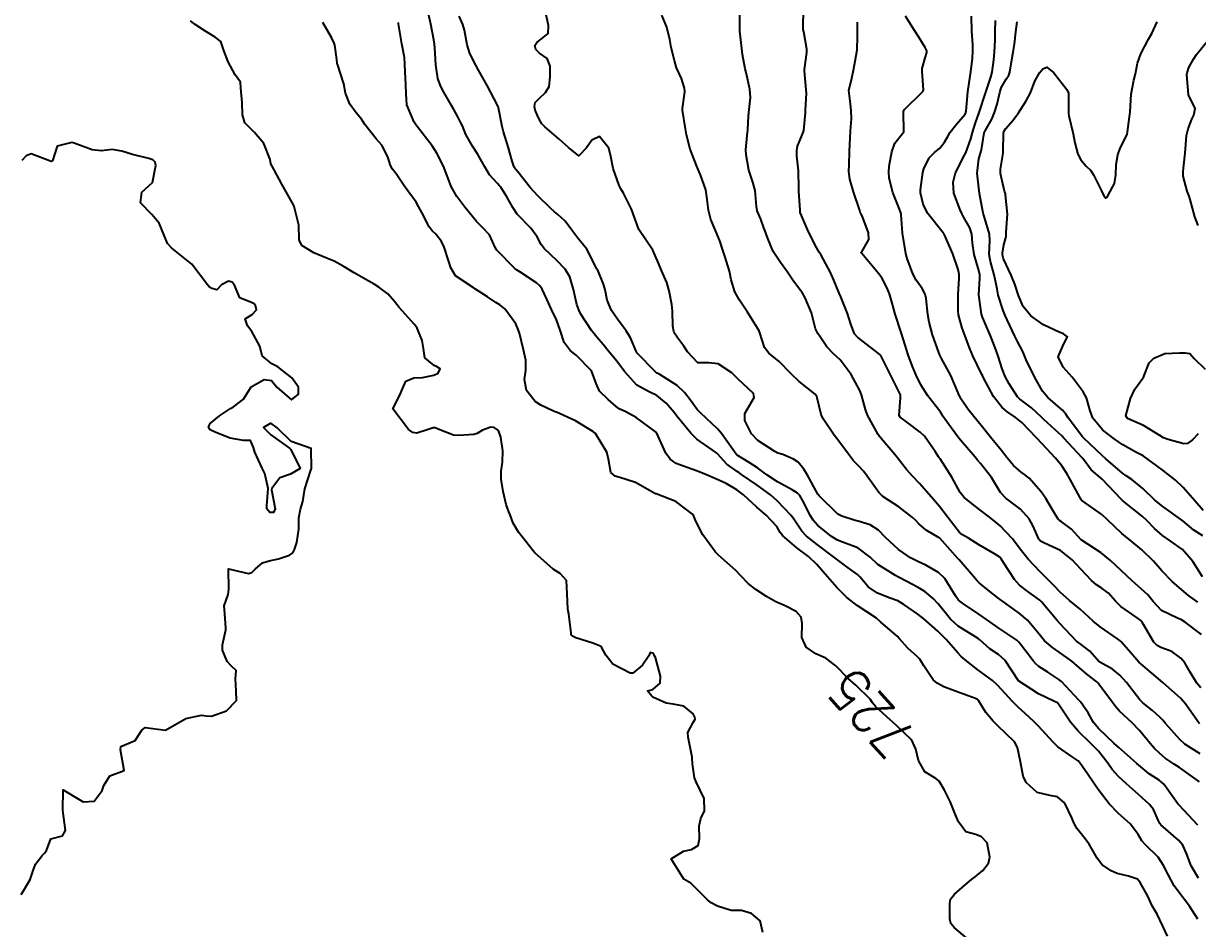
# Model space of a CAD drawing. Header units: metres. Extents: x 318500 to 325275, y 7408834 to 7428799.
# Drawn here: x 322286.1 to 322401.9, y 7417680.1 to 7417769.3 of the extents above; entities that cross this region are included whole.
import ezdxf
from ezdxf.enums import TextEntityAlignment as Align

# ---------------------------------------------------------------- set-up
doc = ezdxf.new("R2010")
doc.units = ezdxf.units.M
doc.header["$MEASUREMENT"] = 0
for name, color, linetype in [('Cotas', 45, 'Continuous'), ('Curvas de Nivel 1m', 11, 'Continuous'), ('Curvas de Nivel 5m', 15, 'Continuous'), ('Vias Primárias', 230, 'Continuous')]:
    doc.layers.add(name, color=color, linetype=linetype)
doc.styles.add('Style-STANDARD', font='STANDARD.shx')

msp = doc.modelspace()

# ---------------------------------------------------------------- linework, layer by layer
at = {"layer": 'Curvas de Nivel 1m', "flags": 128}
for points, elevation in [([(322401.92, 7417690.25), (322400.06, 7417692.23), (322400.04, 7417692.25), (322400.03, 7417692.27), (322399.96, 7417692.37), (322398.58, 7417694.29), (322398.1, 7417694.69), (322397.12, 7417695.33), (322396.11, 7417696.16), (322395.91, 7417696.33), (322394.13, 7417697.9), (322393.65, 7417698.36), (322392.16, 7417699.76), (322391.64, 7417700.39), (322391.11, 7417701.33), (322390.35, 7417702.41), (322390.28, 7417702.5), (322390.19, 7417702.6), (322388.46, 7417704.43), (322388.22, 7417704.63), (322387.13, 7417705.34), (322386.24, 7417705.91), (322385.94, 7417706.16), (322385.68, 7417706.47), (322385.05, 7417707.27), (322384.27, 7417708.3), (322384.07, 7417708.49), (322382.29, 7417709.67), (322381.07, 7417710.53), (322380.31, 7417711.07), (322378.73, 7417712.15), (322378.33, 7417712.45), (322378.22, 7417712.57), (322378.04, 7417712.86), (322376.98, 7417714.58), (322376.36, 7417715.18), (322375.09, 7417715.89), (322374.37, 7417716.23), (322373.59, 7417716.63), (322372.39, 7417717.45), (322371.1, 7417718.66), (322370.42, 7417719.35), (322369.61, 7417719.87), (322368.43, 7417720.23), (322368.05, 7417720.33), (322366.83, 7417720.72), (322366.43, 7417720.94), (322364.58, 7417722.75), (322364.46, 7417722.89), (322363.42, 7417724.77), (322363.09, 7417725.37), (322362.5, 7417726.05), (322362.07, 7417726.35), (322360.99, 7417726.8), (322360.51, 7417726.96), (322360.22, 7417727.11), (322358.53, 7417728.18), (322357.9, 7417728.84), (322357.25, 7417730.16), (322357.25, 7417730.85), (322358.19, 7417732.44), (322358.1, 7417732.84), (322356.61, 7417734.24), (322355.96, 7417734.87), (322354.63, 7417735.76), (322353.7, 7417735.84), (322352.63, 7417735.85), (322351.59, 7417736.93), (322351.24, 7417737.51), (322350.66, 7417738.3), (322350.4, 7417738.67), (322350.27, 7417738.95), (322350.16, 7417739.46), (322350.13, 7417740.95), (322350.05, 7417741.61), (322349.81, 7417742.95), (322349.57, 7417743.79), (322349.05, 7417744.97), (322348.76, 7417745.67), (322348.19, 7417746.98), (322346.81, 7417749), (322346.1, 7417751.01), (322345.28, 7417752.59), (322345.03, 7417753.02), (322344.86, 7417753.34), (322344.27, 7417755.03), (322344.06, 7417756.19), (322343.85, 7417757.04), (322342.93, 7417758.17), (322342.16, 7417757.83), (322341.64, 7417757.07), (322340.9, 7417756.28), (322339.87, 7417757.09), (322338.92, 7417757.94), (322337.54, 7417759.12), (322337.25, 7417759.43), (322336.95, 7417759.94), (322336.6, 7417760.78), (322336.51, 7417761.14), (322336.58, 7417761.52), (322336.97, 7417761.93), (322337.6, 7417762.51), (322337.97, 7417763.12), (322338.06, 7417764.06), (322338.05, 7417765.11), (322337.78, 7417765.87), (322337.03, 7417766.39), (322336.65, 7417766.75), (322336.57, 7417767.14), (322336.74, 7417767.44), (322337.05, 7417767.67), (322337.86, 7417768.32), (322337.89, 7417769.12), (322337.57, 7417770.65)], 729), ([(322402.08, 7417700.25), (322401.86, 7417700.57), (322400.67, 7417702.27), (322400.2, 7417702.77), (322398.5, 7417704.3), (322398.22, 7417704.54), (322396.94, 7417705.61), (322396.25, 7417706.2), (322396.11, 7417706.33), (322395.08, 7417707.52), (322394.36, 7417708.35), (322394.27, 7417708.43), (322394, 7417708.63), (322392.29, 7417709.81), (322391.61, 7417710.39), (322390.32, 7417711.56), (322389.25, 7417712.42), (322388.34, 7417713.22), (322387.75, 7417713.85), (322387.17, 7417714.45), (322386.36, 7417715.23), (322385.18, 7417716.48), (322384.39, 7417717.47), (322383.64, 7417718.5), (322382.42, 7417719.78), (322382.02, 7417720.11), (322381.5, 7417720.52), (322380.44, 7417721.35), (322378.88, 7417722.56), (322378.47, 7417723.06), (322377.65, 7417724.58), (322376.51, 7417726.38), (322376.42, 7417726.5), (322376.35, 7417726.59), (322376.01, 7417727.1), (322374.98, 7417728.62), (322374.55, 7417729.03), (322373.18, 7417730.03), (322372.57, 7417730.48), (322372.47, 7417730.65), (322372.59, 7417732.39), (322372.6, 7417732.65), (322372.59, 7417732.69), (322371.63, 7417734.66), (322370.65, 7417736.57), (322370.56, 7417736.68), (322368.66, 7417738.16), (322368.35, 7417738.39), (322368.08, 7417738.71), (322367.72, 7417739.68), (322367.37, 7417740.72), (322366.72, 7417742.37), (322366.57, 7417742.73), (322366.02, 7417744.02), (322365.69, 7417744.75), (322364.78, 7417746.47), (322364.6, 7417746.76), (322364.31, 7417747.24), (322363.54, 7417748.77), (322362.83, 7417750.37), (322362.72, 7417750.68), (322362.71, 7417750.78), (322362.71, 7417750.91), (322362.59, 7417752.78), (322362.58, 7417753.07), (322362.54, 7417754.79), (322362.39, 7417756.27), (322362.37, 7417756.79), (322362.46, 7417757.24), (322362.93, 7417758.42), (322363.04, 7417758.68), (322363.06, 7417758.78), (322363.23, 7417760.52), (322363.25, 7417760.78), (322363.33, 7417762.44), (322363.31, 7417762.78), (322363.13, 7417764.66), (322363.14, 7417764.78), (322363.36, 7417766.46), (322363.36, 7417766.78), (322363.07, 7417768.49), (322363.02, 7417768.73), (322363.01, 7417768.78), (322363.01, 7417768.84), (322363.04, 7417770.78)], 732), ([(322359.02, 7417679.68), (322358.77, 7417680.82), (322357.91, 7417681.55), (322356.93, 7417681.83), (322355.91, 7417681.85), (322354.55, 7417682.26), (322353.93, 7417682.59), (322353.57, 7417682.89), (322351.95, 7417684.53), (322351.71, 7417684.68), (322351.25, 7417684.92), (322349.98, 7417686.94), (322351.22, 7417687.69), (322351.99, 7417687.87), (322352.65, 7417688.26), (322352.79, 7417688.9), (322352.75, 7417690.18), (322352.93, 7417690.9), (322353.28, 7417691.66), (322353.26, 7417692.9), (322352.47, 7417694.52), (322352.29, 7417694.91), (322352.1, 7417696.3), (322352.06, 7417696.86), (322352.06, 7417696.91), (322352.05, 7417696.97), (322351.67, 7417698.92), (322351.65, 7417699.41), (322352.16, 7417700.39), (322352.36, 7417700.72), (322352.34, 7417700.91), (322352.17, 7417701.23), (322351.24, 7417701.99), (322350.18, 7417702.2), (322349.51, 7417702.28), (322348.19, 7417702.88), (322348.09, 7417702.97), (322347.66, 7417703.51), (322348.2, 7417703.64), (322348.9, 7417704.27), (322348.94, 7417704.96), (322348.44, 7417706.78), (322348.36, 7417706.97), (322348.33, 7417707.05), (322348.25, 7417707.19), (322347.93, 7417707.29), (322347.79, 7417706.97), (322347.17, 7417706.04), (322346.22, 7417705.26), (322345.96, 7417705.26), (322344.24, 7417706.15), (322343.54, 7417707.03), (322343.09, 7417707.87), (322342.26, 7417708.22), (322340.6, 7417708.74), (322340.27, 7417708.91), (322340.18, 7417708.98), (322340.15, 7417709.07), (322340.13, 7417709.22), (322339.89, 7417711.08), (322339.82, 7417711.57), (322339.75, 7417713.08), (322339.66, 7417714.4), (322339.04, 7417715.09), (322338.36, 7417715.5), (322336.55, 7417717.13), (322336.38, 7417717.31), (322334.95, 7417719.14), (322334.42, 7417720.05), (322334.12, 7417720.85), (322334, 7417721.16), (322333.73, 7417721.87), (322333.44, 7417723.17), (322333.25, 7417724.39), (322333.25, 7417725.17), (322333.38, 7417726.05), (322333.4, 7417727.17), (322333.19, 7417728.51), (322332.96, 7417729.17), (322332.54, 7417729.48), (322332.21, 7417729.52), (322331.4, 7417729.2), (322330.87, 7417728.87), (322330.53, 7417728.8), (322329.07, 7417728.68), (322328.53, 7417728.72), (322327.2, 7417729.25), (322326.72, 7417729.44), (322326.54, 7417729.45), (322326.04, 7417729.27), (322324.91, 7417728.91), (322324.54, 7417729), (322324.09, 7417729.29), (322322.56, 7417731.31), (322323.23, 7417732.65), (322323.52, 7417733.3), (322323.84, 7417734.05), (322324.61, 7417734.39), (322325.48, 7417734.4), (322326.61, 7417734.64), (322327.01, 7417734.85), (322327.22, 7417735.25), (322326.85, 7417735.48), (322326.62, 7417735.59), (322325.72, 7417736.36), (322325.57, 7417737.28), (322325.45, 7417738.07), (322324.95, 7417739.29), (322324.68, 7417739.64), (322323.17, 7417741.31), (322322.71, 7417741.91), (322322.05, 7417742.66), (322321.16, 7417743.33), (322320.72, 7417743.6), (322320.13, 7417743.95), (322318.74, 7417744.74), (322317.65, 7417745.38), (322316.76, 7417745.88), (322315.95, 7417746.21), (322314.77, 7417746.7), (322313.57, 7417747.44), (322313.33, 7417747.99), (322313.3, 7417749.44), (322312.83, 7417751.28), (322312.75, 7417751.45), (322312.62, 7417751.66), (322311.61, 7417753.46), (322310.87, 7417754.9), (322310.65, 7417755.25), (322310.53, 7417755.48), (322310.47, 7417755.9), (322309.83, 7417757.49), (322308.93, 7417758.56), (322307.97, 7417759.51), (322307.74, 7417760.31), (322307.71, 7417761.52), (322307.57, 7417762.93), (322307.53, 7417763.52), (322307, 7417764.25), (322306.32, 7417765.54), (322305.9, 7417766.67), (322305.6, 7417767.54), (322305.05, 7417767.98), (322304.01, 7417768.61), (322303.06, 7417769.22), (322302.6, 7417769.59)], 724), ([(322398.91, 7417679.3), (322398.48, 7417680.29), (322397.92, 7417681.47), (322397.43, 7417682.31), (322396.95, 7417683.31), (322396.4, 7417684.32), (322396.24, 7417684.6), (322395.97, 7417684.93), (322395.09, 7417685.22), (322393.97, 7417685.48), (322393.36, 7417685.75), (322392.45, 7417686.37), (322391.99, 7417686.99), (322391.21, 7417688.39), (322390.67, 7417689.06), (322390.02, 7417689.88), (322389.71, 7417690.41), (322389.48, 7417690.97), (322388.8, 7417692.42), (322388.07, 7417693.04), (322387.32, 7417693.19), (322386.08, 7417693.48), (322384.99, 7417694.48), (322384.71, 7417695.09), (322384.42, 7417696.49), (322384.13, 7417697.91), (322383.83, 7417698.49), (322382.16, 7417700.09), (322381.73, 7417700.52), (322381.02, 7417701.37), (322380.3, 7417702.54), (322380.19, 7417702.65), (322380, 7417702.74), (322378.2, 7417703.4), (322376.89, 7417703.91), (322376.21, 7417704.25), (322375.82, 7417704.6), (322374.89, 7417705.96), (322374.5, 7417706.62), (322374.39, 7417706.76), (322374.25, 7417706.88), (322373.33, 7417707.7), (322372.52, 7417708.65), (322372.27, 7417708.91), (322370.64, 7417710.32), (322370.3, 7417710.62), (322370.23, 7417710.67), (322368.32, 7417711.93), (322367.31, 7417712.72), (322366.81, 7417713.19), (322366.34, 7417713.7), (322365.41, 7417714.74), (322364.37, 7417715.97), (322363.53, 7417716.76), (322362.39, 7417717.62), (322360.99, 7417718.8), (322360.74, 7417719.13), (322360.42, 7417719.71), (322359.37, 7417720.82), (322358.44, 7417721.63), (322357.11, 7417722.85), (322356.47, 7417723.32), (322355.42, 7417723.94), (322354.48, 7417724.38), (322353.26, 7417724.9), (322352.49, 7417725.2), (322351.22, 7417725.65), (322350.5, 7417725.94), (322349.9, 7417726.34), (322349.46, 7417726.96), (322348.54, 7417728.97), (322346.56, 7417730.46), (322345.54, 7417731.01), (322344.88, 7417731.32), (322344.58, 7417731.54), (322343.8, 7417732.25), (322342.92, 7417733.05), (322342.6, 7417733.81), (322342.13, 7417735.05), (322340.64, 7417736.62), (322340.04, 7417737.08), (322339.43, 7417737.86), (322339.05, 7417739.09), (322338.68, 7417740.08), (322338.2, 7417741.11), (322337.75, 7417742.15), (322337.29, 7417743.12), (322337.05, 7417743.45), (322336.73, 7417743.74), (322335.07, 7417744.82), (322334.75, 7417745.03), (322334.59, 7417745.15), (322332.78, 7417746.99), (322332.67, 7417747.18), (322332.07, 7417748.47), (322331.41, 7417749.2), (322330.81, 7417749.78), (322329.65, 7417751.22), (322328.85, 7417752.27), (322328.31, 7417753.24), (322327.92, 7417754.29), (322327.56, 7417755.25), (322326.9, 7417756.54), (322326.43, 7417757.27), (322324.94, 7417759.18), (322324.85, 7417759.29), (322324.65, 7417759.59), (322323.93, 7417761.3), (322323.88, 7417762.4), (322323.85, 7417763.3), (322323.76, 7417764.55), (322323.75, 7417765.31), (322323.69, 7417765.97), (322323.44, 7417767.31), (322323.11, 7417769.28), (322323.1, 7417769.32), (322323.07, 7417769.42)], 726), ([(322401.91, 7417680.97), (322401.08, 7417682.26), (322399.95, 7417683.77), (322399.59, 7417684.28), (322399.02, 7417685.33), (322398.53, 7417686.29), (322397.99, 7417687.11), (322396.77, 7417688.32), (322396.41, 7417688.72), (322396.02, 7417689.35), (322395.28, 7417690.34), (322394.05, 7417691.45), (322393.16, 7417692.36), (322392.08, 7417693.76), (322391.65, 7417694.39), (322391.03, 7417695.33), (322390.29, 7417696.41), (322390.11, 7417696.59), (322389.53, 7417697.01), (322388.13, 7417697.97), (322387.65, 7417698.44), (322386.16, 7417700.06), (322385.76, 7417700.47), (322384.94, 7417701.24), (322384.18, 7417701.92), (322383.62, 7417702.5), (322382.21, 7417704.03), (322381.67, 7417704.52), (322380.24, 7417705.59), (322378.98, 7417706.56), (322378.59, 7417706.9), (322378.26, 7417707.24), (322377.1, 7417708.58), (322376.28, 7417709.39), (322374.89, 7417710.61), (322374.31, 7417711.08), (322372.94, 7417712.03), (322372.33, 7417712.37), (322371.59, 7417712.66), (322370.33, 7417713.14), (322369.43, 7417713.77), (322368.62, 7417714.7), (322368.35, 7417714.98), (322367.43, 7417715.65), (322366.38, 7417716.44), (322366.01, 7417716.73), (322364.4, 7417717.95), (322363.35, 7417718.77), (322362.89, 7417719.25), (322362.42, 7417719.94), (322362.09, 7417720.45), (322361.84, 7417720.79), (322360.45, 7417722.24), (322359.79, 7417722.82), (322358.47, 7417723.79), (322356.93, 7417724.85), (322356.66, 7417725.03), (322356.49, 7417725.14), (322355.48, 7417725.86), (322354.55, 7417726.89), (322354.51, 7417726.93), (322354.37, 7417727.04), (322352.53, 7417728.32), (322351.93, 7417728.92), (322350.56, 7417730.6), (322350.29, 7417730.94), (322349.49, 7417731.87), (322348.59, 7417732.62), (322347.82, 7417732.98), (322346.6, 7417733.66), (322345.4, 7417735.01), (322344.63, 7417736.02), (322343.8, 7417737.03), (322343.28, 7417737.66), (322342.66, 7417738.4), (322342.15, 7417739.06), (322341.1, 7417740.66), (322340.88, 7417741.07), (322340.71, 7417741.61), (322340.38, 7417743.08), (322340, 7417744.34), (322339.55, 7417745.09), (322338.76, 7417745.91), (322337.47, 7417747.12), (322337.18, 7417747.52), (322336.79, 7417748.29), (322336.15, 7417749.14), (322334.82, 7417750.53), (322334.4, 7417751.16), (322333.79, 7417752.22), (322333.19, 7417753.18), (322333.04, 7417753.36), (322332.86, 7417753.54), (322332.08, 7417754.4), (322331.64, 7417755.2), (322330.9, 7417756.47), (322330.4, 7417757.22), (322329.76, 7417758.39), (322329.41, 7417759.23), (322329.25, 7417759.54), (322328.95, 7417760.11), (322328.56, 7417760.85), (322328.34, 7417761.25), (322327.45, 7417762.78), (322327.21, 7417763.26), (322327, 7417763.91), (322326.78, 7417765.26), (322326.69, 7417766.92), (322326.66, 7417767.27), (322326.59, 7417767.72), (322326.29, 7417769.27), (322326.07, 7417770.29)], 727), ([(322401.97, 7417685.04), (322401.27, 7417686.26), (322400.81, 7417687.45), (322400.44, 7417688.27), (322400.02, 7417688.79), (322398.27, 7417690.3), (322398.17, 7417690.42), (322398.04, 7417690.69), (322397.55, 7417691.8), (322397.15, 7417692.31), (322396.07, 7417693.28), (322394.88, 7417694.34), (322394.1, 7417695.06), (322393.48, 7417695.74), (322393.03, 7417696.37), (322392.13, 7417697.54), (322391.31, 7417698.39), (322390.16, 7417699.48), (322389.37, 7417700.42), (322388.19, 7417702.19), (322388.07, 7417702.31), (322387.79, 7417702.44), (322386.2, 7417703.2), (322384.22, 7417704.49), (322382.91, 7417706.5), (322382.26, 7417707.09), (322381.4, 7417707.66), (322380.43, 7417708.54), (322380.27, 7417708.67), (322379.99, 7417708.83), (322378.29, 7417709.88), (322377.52, 7417710.58), (322376.32, 7417712.07), (322375.84, 7417712.6), (322375.01, 7417713.29), (322374.34, 7417713.69), (322373.73, 7417714.02), (322372.54, 7417714.65), (322372.35, 7417714.76), (322372.12, 7417714.89), (322370.37, 7417715.98), (322369.61, 7417716.68), (322368.39, 7417717.62), (322366.99, 7417718.14), (322366.4, 7417718.35), (322365.79, 7417718.74), (322364.42, 7417719.86), (322364, 7417720.33), (322363.73, 7417720.76), (322362.99, 7417722.24), (322362.69, 7417722.78), (322362.46, 7417723.01), (322361.92, 7417723.34), (322360.48, 7417724.13), (322359.44, 7417724.82), (322358.5, 7417725.5), (322357.7, 7417726.04), (322356.51, 7417726.76), (322356.45, 7417726.8), (322356.4, 7417726.86), (322356.06, 7417727.32), (322354.95, 7417728.88), (322354.55, 7417729.36), (322352.89, 7417730.91), (322352.57, 7417731.24), (322351.86, 7417732.19), (322351.32, 7417732.93), (322350.6, 7417733.63), (322348.89, 7417734.69), (322348.62, 7417734.84), (322348.44, 7417734.97), (322346.65, 7417736.8), (322346.53, 7417736.99), (322345.97, 7417738.31), (322345.57, 7417739.01), (322344.69, 7417740.15), (322344.1, 7417741.03), (322343.7, 7417742.05), (322343.48, 7417743.04), (322343.31, 7417743.62), (322342.75, 7417744.98), (322342.72, 7417745.05), (322342.68, 7417745.12), (322341.67, 7417747.06), (322340.8, 7417748.14), (322340.09, 7417749.08), (322339.55, 7417749.82), (322338.82, 7417750.48), (322338.48, 7417750.76), (322338.11, 7417751.11), (322336.85, 7417752.31), (322336.11, 7417753.14), (322334.88, 7417754.68), (322334.66, 7417754.94), (322334.52, 7417755.16), (322334.32, 7417755.73), (322333.92, 7417757.17), (322333.48, 7417758.63), (322333.33, 7417759.18), (322332.96, 7417761.01), (322332.93, 7417761.15), (322332.91, 7417761.18), (322332.87, 7417761.28), (322331.85, 7417763.2), (322331.01, 7417764.72), (322330.73, 7417765.21), (322330.16, 7417766.35), (322329.9, 7417767.23), (322329.63, 7417768.66), (322329.47, 7417769.23), (322329.08, 7417770.05)], 728), ([(322402.13, 7417697.29), (322400.65, 7417698.26), (322400.15, 7417698.71), (322398.74, 7417700.29), (322398.48, 7417700.6), (322398.18, 7417700.9), (322397.44, 7417701.57), (322396.49, 7417702.33), (322396.19, 7417702.62), (322394.87, 7417704.34), (322394.23, 7417705.06), (322393.51, 7417705.63), (322392.25, 7417706.34), (322392.23, 7417706.36), (322392.2, 7417706.38), (322391.28, 7417707.41), (322390.27, 7417708.17), (322389.96, 7417708.41), (322388.3, 7417710.14), (322388.05, 7417710.43), (322386.49, 7417712.29), (322386.35, 7417712.46), (322385.15, 7417713.29), (322384.34, 7417713.94), (322383.85, 7417714.5), (322382.79, 7417716.09), (322382.53, 7417716.51), (322382.38, 7417716.68), (322381.88, 7417717.03), (322380.4, 7417717.88), (322379.3, 7417718.56), (322378.72, 7417718.88), (322378.42, 7417719.13), (322377.29, 7417720.58), (322376.45, 7417721.68), (322375.66, 7417722.6), (322374.48, 7417723.96), (322373.83, 7417724.63), (322373.18, 7417725.33), (322372.51, 7417726.22), (322372.17, 7417726.65), (322370.54, 7417728.6), (322370.49, 7417728.67), (322370.41, 7417728.8), (322369.34, 7417730.69), (322369.15, 7417731.26), (322368.76, 7417732.7), (322368.6, 7417733.12), (322367.74, 7417734.71), (322366.64, 7417736.14), (322366.01, 7417736.74), (322365.34, 7417737.43), (322364.67, 7417738.41), (322364.46, 7417738.76), (322364.22, 7417739.22), (322363.82, 7417740.77), (322363.22, 7417742.27), (322362.9, 7417742.78), (322362.73, 7417743), (322361.98, 7417744.02), (322361.45, 7417744.8), (322360.76, 7417745.75), (322360.06, 7417746.82), (322359.51, 7417748.12), (322359.26, 7417748.83), (322359.14, 7417749.16), (322358.82, 7417750.03), (322358.48, 7417750.84), (322358.41, 7417751.27), (322358.28, 7417752.85), (322358.04, 7417753.68), (322357.65, 7417754.85), (322357.38, 7417756.38), (322357.37, 7417756.86), (322357.5, 7417758.28), (322357.55, 7417758.85), (322357.62, 7417760.2), (322357.68, 7417760.85), (322357.8, 7417762.04), (322357.74, 7417762.85), (322357.39, 7417764.48), (322357.3, 7417764.86), (322357.04, 7417766.27), (322356.95, 7417766.86), (322356.77, 7417768.57), (322356.75, 7417768.86), (322356.75, 7417770.52)], 731), ([(322402.22, 7417703.81), (322401.81, 7417704.25), (322401.15, 7417705.35), (322400.63, 7417706.27), (322400.25, 7417706.73), (322399.36, 7417707.38), (322398.26, 7417707.79), (322397.92, 7417707.96), (322397.57, 7417708.31), (322396.56, 7417710.06), (322396.4, 7417710.33), (322396.3, 7417710.44), (322395.95, 7417710.69), (322394.32, 7417711.82), (322393.79, 7417712.36), (322393.1, 7417713.13), (322392.34, 7417713.71), (322391.93, 7417713.97), (322391.43, 7417714.39), (322390.37, 7417715.52), (322389.53, 7417716.42), (322388.39, 7417717.33), (322386.8, 7417718.06), (322386.41, 7417718.26), (322386.25, 7417718.46), (322385.69, 7417719.74), (322385.28, 7417720.48), (322384.44, 7417721.42), (322382.98, 7417722.5), (322382.47, 7417723.05), (322381.57, 7417724.53), (322380.5, 7417725.93), (322380.21, 7417726.25), (322379.95, 7417726.55), (322378.53, 7417728.22), (322378.25, 7417728.57), (322377.37, 7417729.78), (322376.79, 7417730.6), (322376.71, 7417730.73), (322376.57, 7417730.95), (322375.3, 7417732.61), (322374.61, 7417733.7), (322374.14, 7417734.63), (322373.79, 7417735.48), (322373.37, 7417736.64), (322373.2, 7417737.18), (322372.74, 7417738.65), (322372.67, 7417738.85), (322372.07, 7417740.66), (322371.85, 7417741.52), (322371.51, 7417742.67), (322371.29, 7417743.22), (322370.75, 7417744.25), (322370.45, 7417744.68), (322368.78, 7417746.63), (322368.74, 7417746.7), (322368.74, 7417746.74), (322368.78, 7417746.8), (322369.48, 7417748.01), (322369.45, 7417748.69), (322368.83, 7417750.35), (322368.7, 7417750.57), (322368.63, 7417750.7), (322368.55, 7417750.99), (322367.97, 7417752.71), (322367.61, 7417753.98), (322367.52, 7417754.72), (322367.53, 7417755.35), (322367.57, 7417756.72), (322367.64, 7417758.01), (322367.68, 7417758.72), (322367.76, 7417759.92), (322367.75, 7417760.72), (322367.66, 7417761.41), (322367.52, 7417762.72), (322367.8, 7417763.93), (322367.98, 7417764.72), (322368.13, 7417765.62), (322368.32, 7417766.71), (322368.38, 7417768.03), (322368.36, 7417768.71), (322368.35, 7417769.44)], 733), ([(322402.28, 7417709.07), (322400.67, 7417710.27), (322400.3, 7417710.5), (322399.91, 7417710.67), (322398.32, 7417711.44), (322397.51, 7417712.31), (322396.99, 7417712.97), (322396.34, 7417713.57), (322395.45, 7417714.34), (322394.37, 7417715.38), (322393.31, 7417716.37), (322392.39, 7417717.1), (322390.41, 7417718.41), (322389.45, 7417719.45), (322388.43, 7417720.19), (322388.28, 7417720.29), (322388.15, 7417720.44), (322387.69, 7417721.2), (322386.93, 7417722.46), (322386.47, 7417723.14), (322385.28, 7417724.48), (322384.84, 7417724.83), (322384.5, 7417725.07), (322383.74, 7417725.74), (322383.08, 7417726.51), (322382.52, 7417727.25), (322381.49, 7417728.53), (322380.56, 7417729.67), (322379.82, 7417730.55), (322379.26, 7417731.24), (322378.59, 7417732.26), (322378.48, 7417732.46), (322378.42, 7417732.57), (322378.28, 7417732.89), (322377.58, 7417734.59), (322376.65, 7417736.29), (322376.49, 7417736.6), (322376.38, 7417736.88), (322375.75, 7417738.61), (322375.43, 7417739.87), (322375.31, 7417740.61), (322375.13, 7417742.21), (322375.05, 7417742.62), (322374.74, 7417743.19), (322374.14, 7417744.02), (322373.83, 7417744.63), (322373.27, 7417746.14), (322373.14, 7417746.64), (322372.81, 7417748.65), (322372.67, 7417750.5), (322372.64, 7417750.65), (322372.49, 7417751), (322371.84, 7417752.67), (322371.49, 7417754.06), (322371.44, 7417754.67), (322371.48, 7417755.26), (322371.74, 7417756.67), (322372.06, 7417757.53), (322372.94, 7417758.65), (322372.9, 7417760.65), (322372.97, 7417760.82), (322374.81, 7417762.62), (322374.86, 7417762.75), (322374.74, 7417764.62), (322374.74, 7417764.9), (322375.04, 7417765.93), (322375.2, 7417766.46), (322375.2, 7417766.62), (322375.05, 7417766.96), (322374.42, 7417767.98), (322373.99, 7417768.64), (322373.09, 7417770.03)], 734), ([(322402.36, 7417714.75), (322401.43, 7417716.26), (322400.4, 7417717.44), (322399.2, 7417718.29), (322398.42, 7417718.81), (322397.63, 7417719.52), (322396.88, 7417720.32), (322396.44, 7417720.74), (322394.7, 7417722.11), (322394.46, 7417722.3), (322394.4, 7417722.36), (322392.49, 7417724.38), (322391.4, 7417725.3), (322390.58, 7417726.41), (322390.51, 7417726.5), (322388.72, 7417728.44), (322388.54, 7417728.62), (322386.75, 7417730.27), (322386.57, 7417730.44), (322386.55, 7417730.46), (322385.53, 7417731.43), (322384.59, 7417732.12), (322384.36, 7417732.27), (322384.14, 7417732.5), (322383.32, 7417733.8), (322382.93, 7417734.52), (322382.63, 7417735.26), (322382.22, 7417736.52), (322382, 7417737.18), (322381.47, 7417738.53), (322380.7, 7417740.35), (322380.62, 7417740.54), (322380.59, 7417740.65), (322380.32, 7417742.55), (322380.42, 7417744.22), (322380.43, 7417744.54), (322380.34, 7417744.96), (322379.85, 7417746.55), (322379.69, 7417747.67), (322379.63, 7417748.56), (322379.43, 7417749.17), (322378.83, 7417750.26), (322378.71, 7417750.45), (322378.64, 7417750.57), (322378.47, 7417750.95), (322377.87, 7417752.58), (322377.79, 7417753.67), (322378.04, 7417754.58), (322378.91, 7417756.32), (322379.03, 7417756.57), (322379.54, 7417757.95), (322379.71, 7417758.56), (322379.99, 7417759.52), (322380.36, 7417760.55), (322380.99, 7417762.45), (322381.01, 7417762.52), (322381.02, 7417762.54), (322381.51, 7417764.04), (322381.65, 7417764.53), (322381.82, 7417765.75), (322381.88, 7417766.53), (322381.92, 7417767.68), (322381.94, 7417768.53), (322381.98, 7417769.63)], 736), ([(322402.42, 7417718.78), (322401.51, 7417719.36), (322400.43, 7417720.28), (322398.45, 7417721.68), (322397.69, 7417722.31), (322396.48, 7417723.45), (322395.42, 7417724.35), (322394.85, 7417724.72), (322394.5, 7417724.96), (322392.83, 7417726.38), (322392.51, 7417726.68), (322390.68, 7417728.41), (322390.54, 7417728.57), (322389.13, 7417730.43), (322388.91, 7417730.78), (322388.58, 7417731.19), (322387.12, 7417732.45), (322386.6, 7417733.07), (322385.81, 7417734.47), (322384.98, 7417736.15), (322384.86, 7417736.49), (322384.81, 7417736.65), (322384.65, 7417736.97), (322384.14, 7417737.97), (322383.88, 7417738.5), (322383.13, 7417740.08), (322382.92, 7417740.52), (322382.71, 7417741), (322382.22, 7417742.53), (322382.12, 7417743.15), (322381.83, 7417744.53), (322381.46, 7417745.84), (322381.35, 7417746.53), (322381.42, 7417747.91), (322381.39, 7417748.53), (322380.83, 7417750.41), (322380.79, 7417750.5), (322380.77, 7417750.54), (322380.74, 7417750.63), (322380.4, 7417752.55), (322380.31, 7417753.11), (322380.16, 7417754.55), (322380.32, 7417755.97), (322380.5, 7417756.55), (322380.59, 7417756.87), (322380.86, 7417758.54), (322380.88, 7417758.6), (322380.94, 7417758.73), (322381.61, 7417759.89), (322381.88, 7417760.53), (322382.13, 7417761.38), (322382.38, 7417762.53), (322382.53, 7417762.99), (322383.01, 7417763.83), (322383.29, 7417764.24), (322383.38, 7417764.51), (322383.61, 7417765.94), (322383.72, 7417766.51), (322383.84, 7417767.29), (322383.96, 7417768.51), (322384.1, 7417769.49)], 737), ([(322402.45, 7417721.28), (322401.61, 7417722.26), (322400.48, 7417723.55), (322399.73, 7417724.29), (322398.5, 7417725.25), (322397.88, 7417725.69), (322397.02, 7417726.32), (322396.52, 7417726.67), (322395.81, 7417727.05), (322394.53, 7417727.76), (322393.68, 7417728.37), (322392.55, 7417729.22), (322391.55, 7417730.4), (322391.3, 7417731.13), (322390.95, 7417732.4), (322390.6, 7417733), (322389.54, 7417734.43), (322388.63, 7417735.43), (322388.16, 7417736.44), (322388.66, 7417737.65), (322389.06, 7417738.43), (322388.67, 7417738.71), (322388.26, 7417738.87), (322386.69, 7417739.59), (322385.46, 7417740.48), (322384.71, 7417741.42), (322384.23, 7417742.5), (322383.86, 7417743.62), (322383.51, 7417744.51), (322382.77, 7417746.1), (322382.65, 7417746.52), (322382.65, 7417746.66), (322382.79, 7417747.49), (322383.02, 7417748.31), (322383.02, 7417748.52), (322383.02, 7417748.73), (322383.15, 7417750.52), (322382.96, 7417752.42), (322382.94, 7417752.52), (322382.86, 7417752.78), (322382.45, 7417754.52), (322382.46, 7417754.96), (322382.72, 7417756.52), (322382.73, 7417756.7), (322382.75, 7417758.52), (322382.79, 7417758.67), (322382.95, 7417758.95), (322383.69, 7417759.77), (322384.22, 7417760.5), (322384.98, 7417761.68), (322385.43, 7417762.48), (322385.86, 7417763.63), (322386.32, 7417764.47), (322386.64, 7417764.85), (322387.03, 7417765.01), (322387.73, 7417764.45), (322389, 7417762.8), (322389.16, 7417762.44), (322389.16, 7417760.63), (322389.16, 7417760.44), (322389.19, 7417760.21), (322389.62, 7417758.43), (322389.79, 7417757.56), (322390.09, 7417756.42), (322390.37, 7417755.88), (322390.9, 7417755.26), (322391.35, 7417754.86), (322391.64, 7417754.4), (322392.37, 7417752.89), (322392.62, 7417752.38), (322392.86, 7417752.08), (322393, 7417752.24), (322393.07, 7417752.38), (322393.7, 7417753.55), (322393.84, 7417754.37), (322393.87, 7417755.4), (322394.03, 7417756.37), (322394.26, 7417757.02), (322394.94, 7417758.36), (322395.19, 7417760.13), (322395.22, 7417760.36), (322395.23, 7417760.61), (322395.35, 7417762.35), (322395.62, 7417763.74), (322395.76, 7417764.35), (322395.98, 7417765.4), (322396.31, 7417766.34), (322397.06, 7417767.77), (322397.39, 7417768.33), (322397.92, 7417769.49)], 738), ([(322401.96, 7417749.4), (322401.63, 7417750.27), (322401.17, 7417751.96), (322401.06, 7417752.28), (322400.87, 7417752.77), (322400.48, 7417754.28), (322400.46, 7417754.71), (322400.63, 7417756.28), (322400.66, 7417756.54), (322400.81, 7417758.28), (322400.82, 7417758.4), (322400.95, 7417758.92), (322401.34, 7417759.9), (322401.52, 7417760.27), (322401.64, 7417760.93), (322400.99, 7417762.28), (322400.84, 7417764.28), (322400.85, 7417764.45), (322401.03, 7417764.98), (322401.5, 7417765.82), (322401.77, 7417766.27), (322403.07, 7417767.83)], 739), ([(322285.92, 7417683.43), (322286.14, 7417683.79), (322286.8, 7417684.91), (322287.09, 7417685.77), (322287.32, 7417686.41), (322287.97, 7417687.28), (322288.23, 7417687.5), (322288.41, 7417687.76), (322288.83, 7417688.92), (322289.99, 7417689.21), (322290.29, 7417689.74), (322290.03, 7417691.74), (322290.06, 7417693.74), (322292.04, 7417692.57), (322293.11, 7417692.62), (322293.91, 7417693.68), (322294.06, 7417694.16), (322294.64, 7417695.11), (322296.08, 7417695.66), (322295.71, 7417697.67), (322295.75, 7417698.03), (322296.12, 7417698.18), (322297.17, 7417698.6), (322297.8, 7417699.64), (322298.14, 7417699.88), (322300.14, 7417699.61), (322302.15, 7417700.79), (322303.69, 7417701.09), (322304.15, 7417701.03), (322304.69, 7417701.01), (322306.16, 7417701.53), (322307.15, 7417702.54), (322307.12, 7417703.52), (322307.04, 7417704.69), (322307.1, 7417705.52), (322306.64, 7417705.94), (322306.23, 7417706.4), (322305.77, 7417707.53), (322305.75, 7417708.04), (322306.08, 7417709.53), (322306.09, 7417709.71), (322305.95, 7417711.53), (322305.93, 7417711.9), (322306.31, 7417713.01), (322306.4, 7417713.53), (322306.35, 7417715.53), (322308.34, 7417715.09), (322308.66, 7417715.18), (322308.98, 7417715.49), (322309.72, 7417716.12), (322310.36, 7417716.33), (322311.29, 7417716.54), (322312.37, 7417716.87), (322312.7, 7417717.13), (322312.87, 7417717.44), (322313.09, 7417718.14), (322313.29, 7417719.44), (322313.29, 7417720.56), (322313.46, 7417721.43), (322313.68, 7417722.19), (322313.89, 7417723.43), (322314.48, 7417725.26), (322314.53, 7417725.42), (322314.51, 7417727.42), (322312.52, 7417728.11), (322311.14, 7417729.46), (322310.54, 7417729.89), (322309.82, 7417729.48), (322310.53, 7417728.77), (322312.36, 7417727.45), (322312.51, 7417727.32), (322313.41, 7417725.44), (322312.47, 7417724.89), (322311.43, 7417724.5), (322310.62, 7417723.47), (322310.6, 7417723.33), (322310.95, 7417721.46), (322310.78, 7417721.11), (322310.42, 7417721.11), (322310.13, 7417721.47), (322310.15, 7417721.76), (322310.28, 7417723.47), (322309.95, 7417724.95), (322309.69, 7417725.48), (322308.96, 7417727.04), (322308.82, 7417727.5), (322308.52, 7417728.19), (322307.84, 7417728.19), (322306.52, 7417728.41), (322305.1, 7417728.98), (322304.54, 7417729.24), (322304.38, 7417729.55), (322304.54, 7417729.86), (322305.46, 7417730.63), (322306.56, 7417731.36), (322306.86, 7417731.53), (322307.82, 7417732.26), (322308.59, 7417733.5), (322309.87, 7417734.21), (322310.6, 7417734.1), (322311.13, 7417733.46), (322312.57, 7417732.19), (322313.27, 7417732.75), (322313.26, 7417733.44), (322312.6, 7417734.39), (322311.21, 7417735.46), (322310.62, 7417735.77), (322309.69, 7417736.54), (322309.44, 7417737.49), (322308.66, 7417738.93), (322308.23, 7417739.51), (322308.01, 7417740.18), (322308.69, 7417740.63), (322309.12, 7417741.07), (322309.01, 7417741.5), (322308.87, 7417741.67), (322308.7, 7417741.77), (322307.46, 7417742.27), (322306.95, 7417743.53), (322306.72, 7417743.82), (322306.35, 7417743.91), (322305.67, 7417743.54), (322305.21, 7417743.05), (322304.72, 7417743.17), (322304.49, 7417743.33), (322304.29, 7417743.56), (322302.75, 7417745.58), (322300.77, 7417747.16), (322300.33, 7417747.61), (322300.06, 7417748.35), (322299.53, 7417749.62), (322298.81, 7417750.47), (322297.69, 7417751.65), (322297.8, 7417752.7), (322298.86, 7417753.63), (322299.19, 7417755.32), (322299.11, 7417755.63), (322298.88, 7417755.87), (322298.51, 7417756.01), (322296.89, 7417756.4), (322295.84, 7417756.73), (322294.9, 7417756.89), (322293.84, 7417756.75), (322292.9, 7417756.87), (322291.13, 7417757.51), (322290.91, 7417757.58), (322289.46, 7417757.21), (322288.99, 7417755.77), (322288.88, 7417755.72), (322288.7, 7417755.77), (322286.89, 7417756.47), (322286.4, 7417756.28), (322285.99, 7417755.8)], 723), ([(322401.95, 7417728.86), (322401.4, 7417728.27), (322400.91, 7417727.9), (322400.53, 7417727.87), (322398.98, 7417728.3), (322398.54, 7417728.46), (322398.17, 7417728.68), (322396.56, 7417729.66), (322394.99, 7417730.35), (322394.83, 7417730.62), (322395.28, 7417732.35), (322395.7, 7417733.25), (322396.5, 7417734.33), (322396.55, 7417734.4), (322396.62, 7417734.62), (322397.13, 7417735.84), (322397.57, 7417736.32), (322398.65, 7417736.76), (322400.11, 7417736.83), (322400.66, 7417736.84), (322401.14, 7417736.76), (322401.57, 7417736.27), (322402.63, 7417735.24)], 739)]:
    msp.add_lwpolyline(points, dxfattribs=dict(at, elevation=elevation))
at = {"layer": 'Curvas de Nivel 5m', "flags": 128}
for points, elevation in [([(322379.8, 7417678.54), (322377.89, 7417680.15), (322377.57, 7417680.57), (322377.47, 7417681.02), (322377.46, 7417682.57), (322377.54, 7417682.97), (322377.94, 7417683.46), (322379.18, 7417684.55), (322379.6, 7417684.9), (322379.96, 7417685.17), (322380.73, 7417685.77), (322381.29, 7417686.52), (322381.42, 7417687.09), (322381.14, 7417688.52), (322380.6, 7417689.12), (322380.02, 7417689.32), (322379.06, 7417689.59), (322378.32, 7417690.57), (322378.04, 7417691.28), (322377.49, 7417692.58), (322376.94, 7417693.72), (322376.4, 7417694.59), (322376.09, 7417694.86), (322375.01, 7417695.51), (322374.37, 7417696.62), (322374.13, 7417697.76), (322373.71, 7417698.63), (322372.16, 7417700.12), (322371.58, 7417700.66), (322370.18, 7417701.93), (322369.84, 7417702.33), (322369.61, 7417702.68), (322368.21, 7417704.07), (322367.43, 7417704.71), (322366.24, 7417705.98), (322365.25, 7417706.74), (322364.25, 7417707.16), (322363.29, 7417707.8), (322362.88, 7417708.77), (322362.91, 7417710.16), (322362.82, 7417710.77), (322362.31, 7417711.33), (322361.22, 7417711.9), (322360.32, 7417712.29), (322359.38, 7417712.82), (322358.34, 7417713.51), (322357.59, 7417714.09), (322356.87, 7417714.85), (322356.36, 7417715.38), (322354.67, 7417716.89), (322354.38, 7417717.18), (322353.11, 7417718.9), (322352.42, 7417720.24), (322352.24, 7417720.72), (322352.09, 7417720.92), (322350.45, 7417722.17), (322348.51, 7417722.92), (322348.46, 7417722.94), (322348.4, 7417722.97), (322346.48, 7417724.06), (322344.93, 7417724.56), (322344.48, 7417724.67), (322344.06, 7417725.03), (322343.81, 7417726.34), (322343.65, 7417727.03), (322342.54, 7417728.87), (322342.33, 7417729.05), (322340.56, 7417730.13), (322338.69, 7417730.98), (322338.57, 7417731.03), (322338.39, 7417731.1), (322337.13, 7417731.67), (322336.58, 7417732.04), (322335.72, 7417733.14), (322335.53, 7417734.21), (322335.68, 7417735.14), (322335.67, 7417736.11), (322335.45, 7417737.14), (322335.03, 7417738.78), (322334.92, 7417739.15), (322334.68, 7417739.71), (322333.59, 7417741.17), (322333.09, 7417741.56), (322332.71, 7417741.82), (322331.89, 7417742.37), (322330.72, 7417743.12), (322330.56, 7417743.21), (322328.74, 7417744.42), (322328.28, 7417745.24), (322328.04, 7417745.96), (322327.6, 7417747.25), (322327.34, 7417747.81), (322326.79, 7417748.56), (322326.42, 7417748.89), (322326.13, 7417749.27), (322325.41, 7417750.69), (322325.09, 7417751.29), (322324.84, 7417751.69), (322323.68, 7417753.3), (322322.87, 7417754.48), (322322.53, 7417754.97), (322322.32, 7417755.32), (322322.05, 7417756.17), (322321.48, 7417757.33), (322320.92, 7417757.94), (322319.81, 7417759.36), (322319.48, 7417759.89), (322318.95, 7417760.52), (322318.3, 7417761.38), (322317.9, 7417762.46), (322317.71, 7417763.38), (322317.1, 7417765.3), (322317.08, 7417765.39), (322317.02, 7417765.78), (322316.83, 7417767.18), (322316.77, 7417767.39), (322316.52, 7417767.93), (322315.65, 7417769.41)], 725), ([(322402.09, 7417694.54), (322401.17, 7417695.19), (322400.11, 7417695.93), (322399.58, 7417696.28), (322398.7, 7417696.86), (322398.13, 7417697.36), (322397.66, 7417697.83), (322397.23, 7417698.31), (322396.16, 7417699.6), (322395.45, 7417700.34), (322394.18, 7417701.51), (322393.79, 7417701.96), (322393.51, 7417702.36), (322392.94, 7417703.1), (322392.22, 7417704.08), (322392.09, 7417704.26), (322391.96, 7417704.38), (322390.98, 7417705.15), (322390.24, 7417705.79), (322389.5, 7417706.42), (322388.26, 7417707.31), (322387.59, 7417707.77), (322386.81, 7417708.45), (322386.28, 7417709.1), (322385.12, 7417710.48), (322384.31, 7417711.17), (322382.43, 7417712.51), (322382.33, 7417712.58), (322381.25, 7417713.44), (322380.35, 7417714.15), (322380.15, 7417714.35), (322380, 7417714.55), (322378.38, 7417716.43), (322378.25, 7417716.57), (322376.73, 7417718.26), (322376.44, 7417718.59), (322376.41, 7417718.61), (322375.15, 7417719.34), (322374.42, 7417719.97), (322374.1, 7417720.3), (322373.75, 7417720.63), (322372.44, 7417721.64), (322370.87, 7417722.67), (322370.47, 7417723.05), (322369.31, 7417724.69), (322368.97, 7417725.17), (322368.5, 7417725.65), (322367.98, 7417726.18), (322367.58, 7417726.71), (322366.53, 7417728.14), (322366.07, 7417728.73), (322364.97, 7417730.34), (322364.78, 7417730.75), (322364.58, 7417731.57), (322364.37, 7417732.54), (322364.19, 7417732.76), (322362.61, 7417734), (322361.8, 7417734.79), (322360.64, 7417735.99), (322359.61, 7417736.82), (322359.19, 7417737.36), (322358.74, 7417738.83), (322358.67, 7417739), (322357.51, 7417740.85), (322356.72, 7417742.04), (322356.26, 7417742.87), (322355.92, 7417744.05), (322355.73, 7417744.88), (322355.28, 7417746.37), (322355.12, 7417746.88), (322354.79, 7417747.89), (322354.36, 7417748.9), (322353.89, 7417749.98), (322353.69, 7417750.91), (322353.52, 7417752.24), (322353.4, 7417752.91), (322352.88, 7417754.39), (322352.66, 7417754.92), (322352.49, 7417755.33), (322351.86, 7417756.93), (322351.51, 7417758.35), (322351.41, 7417758.94), (322351.11, 7417760.79), (322351.11, 7417760.94), (322351.33, 7417762.59), (322351.32, 7417762.94), (322351, 7417763.89), (322350.53, 7417764.95), (322350.31, 7417765.67), (322350.01, 7417766.96), (322349.85, 7417767.75), (322349.57, 7417768.96), (322349.09, 7417770.14)], 730), ([(322401.92, 7417712.26), (322400.99, 7417712.92), (322400.34, 7417713.46), (322399.37, 7417714.29), (322398.37, 7417715.34), (322397.55, 7417716.31), (322396.4, 7417717.41), (322395.25, 7417718.35), (322394.79, 7417718.73), (322394.42, 7417719.03), (322393, 7417720.37), (322392.44, 7417720.89), (322390.8, 7417722.06), (322390.46, 7417722.3), (322390.37, 7417722.41), (322390.27, 7417722.61), (322389.29, 7417724.43), (322389, 7417724.94), (322388.5, 7417725.71), (322387.87, 7417726.45), (322386.53, 7417727.91), (322386.02, 7417728.47), (322384.56, 7417729.98), (322383.92, 7417730.5), (322383.1, 7417731.04), (322382.58, 7417731.47), (322381.78, 7417732.53), (322380.79, 7417734.37), (322380.71, 7417734.54), (322380.62, 7417734.71), (322379.75, 7417736.55), (322379.42, 7417737.33), (322378.93, 7417738.57), (322378.68, 7417739.26), (322378.33, 7417740.58), (322378.29, 7417740.99), (322378.29, 7417742.58), (322378.38, 7417744.21), (322378.38, 7417744.58), (322378.28, 7417745.05), (322377.75, 7417746.59), (322376.93, 7417748.48), (322376.87, 7417748.6), (322376.85, 7417748.64), (322376.81, 7417748.69), (322375.27, 7417750.62), (322374.84, 7417751.51), (322374.58, 7417752.62), (322374.56, 7417752.92), (322374.79, 7417754.62), (322374.89, 7417755), (322375.44, 7417756.08), (322375.95, 7417756.61), (322376.48, 7417757.04), (322376.93, 7417757.62), (322377.29, 7417758.24), (322377.51, 7417758.59), (322378.14, 7417759.4), (322378.97, 7417760.37), (322379.03, 7417760.51), (322379.05, 7417760.57), (322379.07, 7417760.67), (322379.25, 7417762.57), (322379.46, 7417764.12), (322379.53, 7417764.56), (322379.7, 7417765.9), (322379.74, 7417766.56), (322379.73, 7417767.24), (322379.65, 7417768.56), (322379.6, 7417770.05)], 735)]:
    msp.add_lwpolyline(points, dxfattribs=dict(at, elevation=elevation))
at = {"layer": 'Vias Primárias'}
for points in [[(323715.64, 7420145.55, 0), (323709.04, 7420132.94)], [(323831.09, 7420001.79, 0), (323833.84, 7420008.44, 0.220888)], [(322871.76, 7418055.65, 0.000002), (322880.94, 7418048.89, -0.018146)]]:
    msp.add_lwpolyline(points, format="xyb", dxfattribs=at)

# ---------------------------------------------------------------- texts
at = {"layer": 'Cotas', "style": 'Style-STANDARD'}
msp.add_text('725', height=4, rotation=132.422, dxfattribs=at).set_placement((322369.72, 7417701.3, 725), align=Align.MIDDLE_CENTER)

doc.saveas('drawing.dxf')
